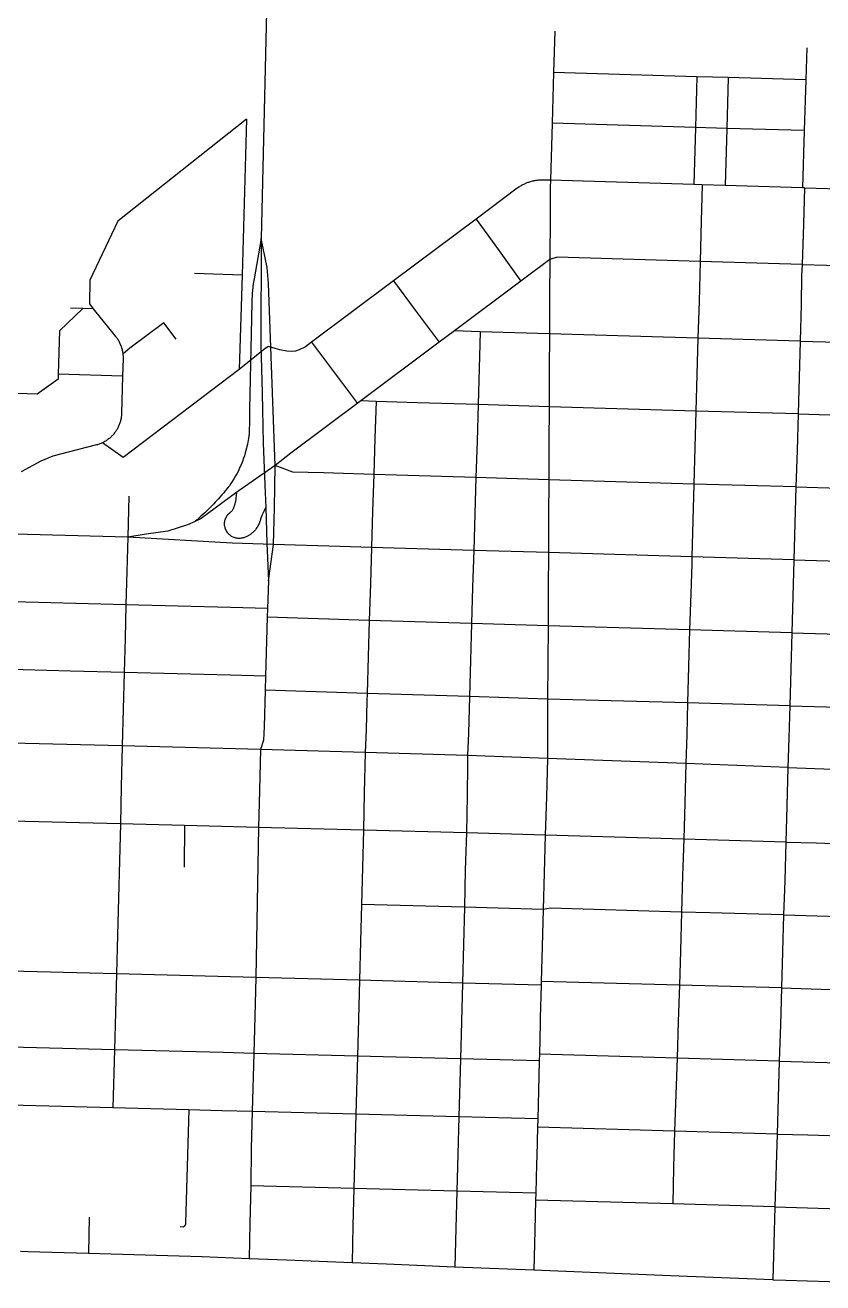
# Model space of a CAD drawing. Header units: inches. Extents: x 486459 to 494398, y 5455945 to 5462335.
# Drawn here: x 491317 to 492416, y 5455989 to 5457721 of the extents above; entities that cross this region are included whole.
import ezdxf

# ---------------------------------------------------------------- set-up
doc = ezdxf.new("R2010")
doc.units = ezdxf.units.IN
doc.header["$MEASUREMENT"] = 0
for name, color, linetype in [('Arterial', 10, 'Continuous'), ('Collector', 10, 'Continuous'), ('Other', 10, 'Continuous'), ('Private', 10, 'Continuous'), ('Residential', 10, 'Continuous'), ('Secondary', 10, 'Continuous')]:
    doc.layers.add(name, color=color, linetype=linetype)

msp = doc.modelspace()

# ---------------------------------------------------------------- linework, layer by layer
at = {"layer": 'Arterial', "color": 1, "lineweight": -3, "ltscale": 2}
for p, q in [((492040.1, 5457398.6, 4.4), (492000.3, 5457368.8, 4.7)), ((492387.9, 5457391.8, 6.1), (492247.1, 5457395.9, 5.4)), ((492387.9, 5457391.8, 6.1), (492528.7, 5457387.7, 6.1)), ((492000.3, 5457368.8, 4.7), (491908.7, 5457300.2, 5)), ((491908.7, 5457300.2, 5), (491887.7, 5457284.5, 4.8)), ((491887.7, 5457284.5, 4.8), (491779.8, 5457203.7, 4.9)), ((491661.8, 5457114.7, 6.3), (491608.6, 5457078.1, 7.6)), ((491652.2, 5456956, 11.7), (491659.3, 5457006, 10.4)), ((491652.2, 5456956, 11.7), (491651, 5456917.8, 12.6)), ((491650.7, 5456905.7, 13.1), (491648.2, 5456824.7, 17.9)), ((491651, 5456917.8, 12.6), (491650.7, 5456905.7, 13.1)), ((491648.2, 5456824.7, 17.9), (491647.7, 5456805.3, 18.6)), ((491647.7, 5456805.3, 18.6), (491646.2, 5456755, 22.5)), ((491450.9, 5456728.5, 25.8), (491278.6, 5456733, 29.2)), ((491641.5, 5456723.5, 23.6), (491450.9, 5456728.5, 25.8)), ((491641.5, 5456723.5, 23.6), (491640, 5456667.3, 26.4)), ((491785.8, 5456719.3, 22.7), (491641.5, 5456723.5, 23.6)), ((491926.8, 5456715.1, 22.6), (491785.8, 5456719.3, 22.7)), ((492036.6, 5456711.3, 24), (491926.8, 5456715.1, 22.6)), ((492227.4, 5456704.1, 28.3), (492036.6, 5456711.3, 24)), ((492368.1, 5456698.8, 34.4), (492227.4, 5456704.1, 28.3)), ((492368.1, 5456698.8, 34.4), (492508.9, 5456693.6, 39.3)), ((491640, 5456667.3, 26.4), (491638.7, 5456616.1, 30.2)), ((491638.7, 5456616.1, 30.2), (491634.9, 5456409.3, 41.3)), ((491634.9, 5456409.3, 41.3), (491633.5, 5456356, 43.6)), ((491633.5, 5456356, 43.6), (491632.1, 5456304.8, 45.1)), ((491632.1, 5456304.8, 45.1), (491630, 5456225, 46.4)), ((491630, 5456225, 46.4), (491628.7, 5456173.8, 48.1)), ((491628.7, 5456173.8, 48.1), (491628.1, 5456122.5, 50.2)), ((491628.1, 5456122.5, 50.2), (491626.9, 5456071.4, 52.9)), ((491626.9, 5456071.4, 52.9), (491625.8, 5456022, 54.6))]:
    msp.add_line(p, q, dxfattribs=at)
for points in [[(492247.1, 5457395.9, 5.4), (492050.1, 5457401.8, 4.3), (492040.1, 5457398.6, 4.4)], [(491779.8, 5457203.7, 4.9), (491683.3, 5457131.8, 6.9), (491661.8, 5457114.7, 6.3)], [(491646.2, 5456755, 22.5), (491645.5, 5456736.5, 23), (491641.5, 5456723.5, 23.6)]]:
    msp.add_polyline3d(points, dxfattribs=at)
at = {"layer": 'Collector', "color": 14, "lineweight": -3, "true_color": 0xaa0000}
for p, q in [((491791.3, 5456901.4, 13.2), (491650.7, 5456905.7, 13.1)), ((491932.3, 5456897.1, 12.7), (491791.3, 5456901.4, 13.2)), ((492037.6, 5456893.9, 12.8), (491932.3, 5456897.1, 12.7)), ((492232.7, 5456888.4, 18), (492037.6, 5456893.9, 12.8)), ((492373.4, 5456884.2, 21.9), (492232.7, 5456888.4, 18)), ((492373.4, 5456884.2, 21.9), (492514.2, 5456880.2, 28.2))]:
    msp.add_line(p, q, dxfattribs=at)
at = {"layer": 'Other', "color": 10}
for p, q in [((491651.5, 5457828.5), (491642.2, 5457427.7, 5)), ((491396.8, 5457331.2, 3), (491379.5, 5457331.6, 3.3)), ((491410.9, 5457330.8, 3.3), (491396.8, 5457331.2, 3))]:
    msp.add_line(p, q, dxfattribs=at)
for points in [[(491622.2, 5457591.7, 3.4), (491444.7, 5457451.6, 2.7), (491406.2, 5457370.2, 2.9), (491405.6, 5457337.4, 3.3), (491410.9, 5457330.8, 3.3)], [(491642.2, 5457427.7, 5), (491632.5, 5457371.8, 6), (491631.3, 5457365.2, 6), (491629.7, 5457351.6, 6), (491629.5, 5457339.9, 6), (491628.4, 5457296, 6), (491626.1, 5457192.4, 6), (491626.3, 5457175.2, 6), (491625.9, 5457162.3, 6), (491625.6, 5457159.1, 6), (491625.2, 5457155.5, 6), (491624.7, 5457151.7, 6), (491624.3, 5457149.5, 6), (491623.4, 5457144.2, 6), (491622.7, 5457141, 6), (491622.1, 5457138.5, 6), (491621.3, 5457135.3, 6), (491620.4, 5457132.1, 6), (491619.2, 5457128.2, 6), (491618.1, 5457124.8, 6), (491616.5, 5457120.5, 6), (491615.6, 5457118.2, 6), (491613.8, 5457114, 6), (491613.1, 5457112.3, 6), (491611.5, 5457109, 6), (491610.4, 5457106.6, 6), (491608.8, 5457103.5, 6), (491607.1, 5457100.6, 6), (491604.7, 5457096.4, 6), (491602.4, 5457092.7, 6), (491600.6, 5457090, 6), (491598.5, 5457087, 6), (491597, 5457085, 6), (491595.2, 5457082.6, 6), (491592.9, 5457079.8, 6), (491590.7, 5457077.1, 6), (491588.2, 5457074.3, 6), (491585.3, 5457071, 6), (491583.3, 5457068.8, 6), (491581.2, 5457066.5, 6), (491578.9, 5457064.1, 6), (491576.9, 5457061.9, 6), (491573.7, 5457058.9, 8.5), (491571.4, 5457056.4, 8.9), (491569.5, 5457054.5, 6), (491566.6, 5457051.5, 8.8), (491564.5, 5457049.7, 6), (491561.9, 5457047.3, 6), (491559.3, 5457044.9, 6), (491556.5, 5457042.3, 9), (491553.9, 5457040.1, 9), (491551.3, 5457037.9, 9)], [(491642.2, 5457427.7, 5), (491641.7, 5457281.5, 5), (491643.9, 5457214.6, 5.4), (491645.1, 5457145.5, 6.5), (491647.9, 5457077, 7.2), (491648.5, 5457056.8, 0)], [(491661.8, 5457114.7, 6.3), (491652.4, 5457365.6, 0), (491650.6, 5457387.8, 0), (491642.2, 5457427.7, 5)], [(491648.5, 5457056.8, 0), (491648.2, 5457056.3, 6.6), (491647.9, 5457055.7, 6.6), (491647.6, 5457055.1, 6.6), (491647.4, 5457054.5, 6.6), (491647.1, 5457053.9, 6.6), (491646.8, 5457053.4, 6.6), (491646.6, 5457053, 6.6), (491646.4, 5457052.5, 6.6), (491646, 5457051.8, 6.6), (491645.8, 5457051.3, 6.6), (491645.5, 5457050.7, 6.6), (491645.2, 5457050.1, 6.6), (491644.9, 5457049.5, 6.6), (491644.6, 5457049, 6.6), (491644.5, 5457048.6, 6.6), (491644.2, 5457048, 6.6), (491643.8, 5457047.2, 6.6), (491643.6, 5457046.6, 6.6), (491643.4, 5457046.2, 6.6), (491643.1, 5457045.6, 6.6), (491643, 5457045.1, 6.6), (491642.8, 5457044.6, 6.6), (491642.5, 5457044, 6.6), (491642.4, 5457043.6, 6.6), (491642.2, 5457043.3, 6.6), (491642, 5457042.6, 6.6), (491641.8, 5457042, 6.6), (491641.6, 5457041.3, 6.6), (491641.4, 5457040.7, 6.6), (491641.2, 5457040.2, 6.6), (491641.1, 5457039.7, 6.6), (491641, 5457039.3, 6.6), (491640.8, 5457038.8, 6.6), (491640.7, 5457038.2, 6.6), (491640.6, 5457037.9, 6.6), (491640.4, 5457037.5, 6.6), (491640.2, 5457036.9, 6.6), (491640.1, 5457036.5, 6.6), (491640, 5457036.1, 6.6), (491639.8, 5457035.8, 6.6), (491639.6, 5457035.2, 6.6), (491639.5, 5457034.8, 6.6), (491639.3, 5457034.5, 6.6), (491639.1, 5457034, 6.6), (491638.9, 5457033.6, 6.6), (491638.7, 5457033.2, 6.6), (491638.3, 5457032.4, 6.6), (491638, 5457031.8, 6.6), (491637.7, 5457031.2, 6.6), (491637.4, 5457030.7, 6.6), (491637.1, 5457030.2, 6.6), (491636.5, 5457029.2, 6.6), (491635.6, 5457028, 6.6), (491635.1, 5457027.2, 6.6), (491634.5, 5457026.4, 6.6), (491633.7, 5457025.5, 6.6), (491633, 5457024.7, 6.6), (491632.1, 5457023.8, 6.6), (491631.5, 5457023.2, 6.6), (491630.7, 5457022.5, 6.6), (491630.1, 5457022, 6.6), (491629.6, 5457021.5, 6.6), (491628.7, 5457020.9, 6.6), (491627.9, 5457020.2, 6.6), (491627.1, 5457019.7, 6.6), (491626, 5457019, 6.6), (491625, 5457018.4, 6.6), (491624.3, 5457018, 6.6), (491623.5, 5457017.5, 6.6), (491622.4, 5457017, 6.6), (491621.5, 5457016.6, 6.6), (491620.3, 5457016.1, 6.6), (491619.3, 5457015.7, 6.6), (491618.2, 5457015.4, 6.6), (491617.1, 5457015, 6.6), (491615.9, 5457014.7, 6.6), (491614.6, 5457014.5, 6.6), (491613.3, 5457014.4, 6.6), (491612.1, 5457014.3, 6.6), (491610.5, 5457014.4, 6.6), (491609.1, 5457014.5, 6.6), (491608.3, 5457014.7, 6.6), (491607.3, 5457014.9, 6.6), (491606.6, 5457015.1, 6.6), (491605.2, 5457015.5, 6.6), (491603.5, 5457016.2, 6.6), (491601.6, 5457017.2, 6.6), (491601.1, 5457017.5, 6.6), (491600.8, 5457017.7, 6.6), (491600.3, 5457018, 6.6), (491599.9, 5457018.3, 6.6), (491599.4, 5457018.7, 6.6), (491599, 5457019.1, 6.6), (491598.6, 5457019.4, 6.6), (491598.3, 5457019.6, 6.6), (491598.1, 5457019.8, 6.6), (491597.9, 5457020, 6.6), (491597.7, 5457020.2, 6.6), (491597.5, 5457020.5, 6.6), (491597.3, 5457020.7, 6.6), (491597.1, 5457020.8, 6.6), (491597, 5457021, 6.6), (491596.8, 5457021.2, 6.6), (491596.7, 5457021.3, 6.6), (491596.6, 5457021.5, 6.6), (491596.4, 5457021.7, 6.6), (491596.3, 5457021.9, 6.6), (491596.1, 5457022.1, 6.6), (491595.9, 5457022.3, 6.6), (491595.8, 5457022.5, 6.6), (491595.6, 5457022.7, 6.6), (491595.5, 5457022.9, 6.6), (491595.3, 5457023.1, 6.6), (491595.2, 5457023.3, 6.6), (491595.1, 5457023.5, 6.6), (491594.9, 5457023.7, 6.6), (491594.9, 5457023.8, 6.6), (491594.8, 5457024, 6.6), (491594.5, 5457024.4, 6.6), (491594.4, 5457024.6, 6.6), (491594.2, 5457025, 6.6), (491594.1, 5457025.3, 6.6), (491593.9, 5457025.7, 6.6), (491593.7, 5457026, 6.6), (491593.5, 5457026.4, 6.6), (491593.4, 5457026.7, 6.6), (491593.2, 5457027.2, 6.6), (491593, 5457027.6, 6.6), (491592.9, 5457028, 6.6), (491592.8, 5457028.5, 6.6), (491592.6, 5457029, 6.6), (491592.5, 5457029.5, 6.6), (491592.3, 5457030.1, 6.6), (491592.2, 5457030.6, 6.6), (491592.1, 5457031.4, 6.6), (491592, 5457032, 6.6), (491592, 5457032.5, 6.6), (491591.9, 5457033, 6.6), (491591.9, 5457033.3, 6.6), (491591.9, 5457033.8, 6.6), (491591.9, 5457034.3, 6.7), (491591.9, 5457034.8, 6.6), (491591.9, 5457035.3, 6.6), (491591.9, 5457035.7, 6.6), (491592, 5457036.2, 6.6), (491592, 5457036.7, 6.6), (491592.1, 5457037.2, 6.6), (491592.1, 5457037.6, 6.6), (491592.2, 5457038.1, 6.6), (491592.3, 5457038.6, 6.6), (491592.4, 5457039.1, 6.6), (491592.6, 5457039.8, 6.6), (491592.8, 5457040.4, 6.6), (491593, 5457040.9, 6.6), (491593.1, 5457041.3, 6.6), (491593.3, 5457041.8, 6.6), (491593.4, 5457042.1, 6.6), (491593.6, 5457042.5, 6.6), (491593.8, 5457042.9, 6.6), (491594.1, 5457043.4, 6.6), (491594.3, 5457043.9, 6.6), (491594.5, 5457044.3, 6.6), (491594.8, 5457044.8, 6.6), (491595, 5457045.1, 6.6), (491595.2, 5457045.4, 6.6), (491595.4, 5457045.7, 6.6), (491595.6, 5457046, 6.6), (491595.8, 5457046.3, 6.6), (491596, 5457046.5, 6.6), (491596.1, 5457046.6, 6.6), (491596.2, 5457046.8, 6.6), (491596.3, 5457046.9, 6.6), (491596.5, 5457047.1, 6.6), (491596.6, 5457047.3, 6.6), (491596.7, 5457047.4, 6.6), (491596.9, 5457047.6, 6.6), (491597.1, 5457047.9, 6.6), (491597.3, 5457048.1, 6.6), (491597.5, 5457048.2, 6.6), (491597.7, 5457048.5, 6.6), (491597.9, 5457048.7, 6.6), (491598.1, 5457048.9, 6.6), (491598.3, 5457049.1, 6.6), (491598.6, 5457049.3, 6.6), (491598.9, 5457049.6, 6.6), (491599.3, 5457049.9, 6.6), (491599.7, 5457050.2, 6.6), (491600.2, 5457050.6, 6.6), (491600.6, 5457050.9, 6.6), (491601.1, 5457051.5, 6.6), (491601.7, 5457052.1, 6.6), (491602.3, 5457052.8, 6.6), (491602.8, 5457053.3, 6.6), (491603.3, 5457054.1, 6.6), (491603.6, 5457054.6, 6.6), (491604.3, 5457055.7, 6.6), (491605.3, 5457058.3, 6.6), (491606.1, 5457060.2, 6.6), (491607.8, 5457068.1, 6.6), (491608, 5457070.4, 6.6), (491608.2, 5457073, 6.6), (491608.6, 5457078.1, 7.6)], [(491648.5, 5457056.8, 0), (491650.1, 5457008, 10.4), (491652.2, 5456956, 11.7)]]:
    msp.add_polyline3d(points, dxfattribs=at)
at = {"layer": 'Private', "color": 80, "lineweight": -3, "true_color": 0x54ff00}
for p, q in [((491616.3, 5457377.2, 4.9), (491550.6, 5457379.3, 3.9)), ((491536.8, 5456618.8, 31.6), (491536.4, 5456561.4, 35.3))]:
    msp.add_line(p, q, dxfattribs=at)
msp.add_polyline3d([(491542.4, 5456227.2, 48.3), (491538.2, 5456071.5, 53.3), (491538.2, 5456071.4, 53.3), (491538.2, 5456071.3, 53.3), (491538.2, 5456071.2, 53.3), (491538.2, 5456071, 53.3), (491538.2, 5456070.9, 53.3), (491538.2, 5456070.8, 53.3), (491538.1, 5456070.7, 53.3), (491538.1, 5456070.5, 53.3), (491538.1, 5456070.4, 53.3), (491538.1, 5456070.3, 53.3), (491538.1, 5456070.2, 53.3), (491538, 5456070.1, 53.3), (491538, 5456069.9, 53.3), (491538, 5456069.8, 53.3), (491537.9, 5456069.7, 53.3), (491537.9, 5456069.6, 53.3), (491537.9, 5456069.4, 53.3), (491537.8, 5456069.3, 53.3), (491537.8, 5456069.2, 53.3), (491537.7, 5456069.1, 53.3), (491537.7, 5456069, 53.3), (491537.6, 5456068.9, 53.3), (491537.6, 5456068.7, 53.4), (491537.5, 5456068.6, 53.4), (491537.5, 5456068.5, 53.4), (491537.4, 5456068.4, 53.4), (491537.4, 5456068.3, 53.4), (491537.3, 5456068.2, 53.4), (491537.2, 5456068.1, 53.4), (491537.2, 5456068, 53.4), (491537.1, 5456067.9, 53.4), (491537, 5456067.8, 53.4), (491537, 5456067.7, 54), (491536.9, 5456067.5, 54), (491536.8, 5456067.4, 54), (491536.8, 5456067.3, 54), (491536.7, 5456067.2, 54), (491536.6, 5456067.1, 54), (491536.5, 5456067, 54), (491536.4, 5456067, 54), (491536.4, 5456066.9, 54), (491536.3, 5456066.8, 54), (491536.2, 5456066.7, 54), (491536.1, 5456066.6, 54), (491536, 5456066.5, 54), (491535.9, 5456066.4, 54), (491535.8, 5456066.3, 54), (491535.7, 5456066.2, 54), (491535.6, 5456066.2, 54), (491535.5, 5456066.1, 54), (491535.4, 5456066, 54), (491535.3, 5456065.9, 54), (491535.2, 5456065.9, 54), (491535.1, 5456065.8, 54), (491535, 5456065.7, 54), (491535, 5456065.7, 54), (491530.5, 5456065.8, 54)], dxfattribs=at)
at = {"layer": 'Residential', "color": 7, "lineweight": -3}
for p, q in [((492046.8, 5457713, 2.6), (492045.2, 5457656.2, 2.9)), ((492394, 5457690.4, 3.4), (492392.7, 5457646, 4)), ((492045.2, 5457656.2, 2.9), (492043.1, 5457586.3, 2.9)), ((492242.8, 5457650.4, 3.9), (492045.2, 5457656.2, 2.9)), ((492242.8, 5457650.4, 3.9), (492240.7, 5457580.5, 3.9)), ((492285.8, 5457649.2, 4.1), (492242.8, 5457650.4, 3.9)), ((492285.8, 5457649.2, 4.1), (492283.7, 5457579.2, 4.3)), ((492392.7, 5457646, 4), (492285.8, 5457649.2, 5.1)), ((492392.7, 5457646, 4), (492390.6, 5457576.1, 3.9)), ((491622.2, 5457591.7, 3.4), (491616.3, 5457377.2, 4.9)), ((492043.1, 5457586.3, 2.9), (492040.8, 5457507.7, 2.4)), ((492240.7, 5457580.5, 3.9), (492043.1, 5457586.3, 2.9)), ((492240.7, 5457580.5, 3.9), (492238.4, 5457501.9, 3.3)), ((492283.7, 5457579.2, 4.3), (492240.7, 5457580.5, 3.9)), ((492283.7, 5457579.2, 4.3), (492281.4, 5457500.6, 3.4)), ((492390.6, 5457576.1, 3.9), (492283.7, 5457579.2, 4.3)), ((492390.6, 5457576.1, 3.9), (492388.3, 5457497.5, 3.9)), ((492238.4, 5457501.9, 3.4), (492040.8, 5457507.7, 2.4)), ((492250.1, 5457501.5, 3.5), (492238.4, 5457501.9, 3.3)), ((492250.1, 5457501.5, 3.5), (492248.7, 5457451.2, 4)), ((492281.4, 5457500.6, 3.4), (492250.1, 5457501.5, 3.5)), ((492388.3, 5457497.5, 3.9), (492281.4, 5457500.6, 3.6)), ((492390.9, 5457497.4, 3.9), (492388.3, 5457497.5, 3.9)), ((492390.9, 5457497.4, 3.9), (492389.5, 5457447.1, 5.3)), ((492390.9, 5457497.4, 3.9), (492531.7, 5457493.3, 3.8)), ((491938.4, 5457454.2, 2.9), (491824.5, 5457369, 3.7)), ((491938.4, 5457454.2, 2.9), (491967.9, 5457413.6, 3.7)), ((492040.3, 5457457.4, 3), (492040.1, 5457398.6, 4.4)), ((492248.7, 5457451.2, 4), (492247.1, 5457395.9, 5.4)), ((492389.5, 5457447.1, 5.3), (492387.9, 5457391.8, 6.1)), ((491967.9, 5457413.6, 3.7), (492000.3, 5457368.8, 4.7)), ((492040.1, 5457398.6, 4.4), (492039.8, 5457346.7, 4.5)), ((492247.1, 5457395.9, 5.4), (492245.6, 5457340.6, 5.6)), ((491616.3, 5457377.2, 4.9), (491612, 5457247.2, 5.4)), ((491824.5, 5457369, 3.7), (491711.8, 5457284.6, 3.2)), ((491824.5, 5457369, 3.7), (491854.6, 5457328.8, 4.1)), ((492039.8, 5457346.7, 4.5), (492039.6, 5457296.3, 5.7)), ((492245.6, 5457340.6, 5.6), (492244.1, 5457290.2, 6.2)), ((491854.6, 5457328.8, 4.1), (491887.7, 5457284.5, 4.8)), ((492386.4, 5457336.5, 7), (492384.9, 5457286.3, 7.5)), ((491944.2, 5457299.1, 4.8), (491908.7, 5457300.2, 5)), ((491944.2, 5457299.1, 4.8), (491943.2, 5457265.2, 5.3)), ((492039.6, 5457296.3, 5.7), (491944.2, 5457299.1, 4.8)), ((492039.6, 5457296.3, 5.7), (492039.3, 5457246, 6.2)), ((492244.1, 5457290.2, 6.2), (492039.6, 5457296.3, 5.7)), ((492244.1, 5457290.2, 6.2), (492242.8, 5457240, 7)), ((492384.9, 5457286.3, 7.5), (492244.1, 5457290.2, 6.2)), ((492384.9, 5457286.3, 7.5), (492383.5, 5457236, 8.3)), ((492384.9, 5457286.3, 7.5), (492525.7, 5457282.2, 9)), ((491711.8, 5457284.6, 3.2), (491741.9, 5457244.4, 4)), ((491943.2, 5457265.2, 5.3), (491942.8, 5457248.9, 5.5)), ((491451.4, 5457238.1, 4.4), (491362.7, 5457240.5, 2.9)), ((491741.9, 5457244.4, 4), (491775, 5457200.1, 4.9)), ((491942.8, 5457248.9, 5.5), (491941.3, 5457198.8, 5.9)), ((492039.3, 5457246, 6.2), (492039.1, 5457195.8, 6.8)), ((492242.8, 5457240, 7), (492241.3, 5457189.8, 7.6)), ((492383.5, 5457236, 8.3), (492382.1, 5457185.8, 9.4)), ((491800.6, 5457203, 4.9), (491779.8, 5457203.7, 4.9)), ((491800.6, 5457203, 4.9), (491799.1, 5457152.7, 5.8)), ((491857.7, 5457201.3, 5.3), (491800.6, 5457203, 4.9)), ((491941.3, 5457198.8, 5.9), (491857.7, 5457201.3, 5.3)), ((491941.3, 5457198.8, 5.9), (491939.8, 5457148.5, 6.6)), ((492039.1, 5457195.8, 6.8), (491941.3, 5457198.8, 5.9)), ((492039.1, 5457195.8, 6.8), (492038.8, 5457145.5, 7.2)), ((492241.3, 5457189.8, 7.6), (492039.1, 5457195.8, 6.8)), ((492241.3, 5457189.8, 7.6), (492239.9, 5457139.6, 8.3)), ((492382.1, 5457185.8, 9.4), (492241.3, 5457189.8, 7.6)), ((492382.1, 5457185.8, 9.4), (492380.6, 5457135.5, 10.2)), ((492382.1, 5457185.8, 9.4), (492522.8, 5457181.7, 13.3)), ((491799.1, 5457152.7, 5.8), (491797.5, 5457102.5, 7.3)), ((491939.8, 5457148.5, 6.6), (491938.3, 5457098.3, 7.5)), ((492038.8, 5457145.5, 7.2), (492038.6, 5457095.3, 7.8)), ((492239.9, 5457139.6, 8.3), (492238.5, 5457089.3, 9)), ((492380.6, 5457135.5, 10.2), (492379.2, 5457085.3, 11.1)), ((491660.5, 5457056.3, 8.3), (491661.8, 5457114.7, 6.3)), ((491797.5, 5457102.5, 7.3), (491728.4, 5457104.5, 6.6)), ((491797.5, 5457102.5, 7.3), (491795.8, 5457052, 8.3)), ((491938.3, 5457098.3, 7.5), (491797.5, 5457102.5, 7.3)), ((491938.3, 5457098.3, 7.5), (491936.8, 5457048.1, 8.6)), ((491966.6, 5457097.4, 7.5), (491938.3, 5457098.3, 7.5)), ((492038.6, 5457095.3, 7.8), (491966.6, 5457097.4, 7.5)), ((492038.6, 5457095.3, 7.8), (492038.3, 5457045.1, 8.8)), ((492238.5, 5457089.3, 9), (492038.6, 5457095.3, 7.8)), ((492238.5, 5457089.3, 9), (492237, 5457039.1, 11.1)), ((492379.2, 5457085.3, 11.1), (492238.5, 5457089.3, 9)), ((492379.2, 5457085.3, 11.1), (492377.8, 5457035, 13.1)), ((492379.2, 5457085.3, 11.1), (492520, 5457081.2, 17.3)), ((491460, 5457072.6, 7.7), (491458.5, 5457015.9, 9.2)), ((491659.3, 5457006, 10.4), (491660.5, 5457056.3, 8.3)), ((491795.8, 5457052, 8.3), (491794.5, 5457002, 9.6)), ((491936.8, 5457048.1, 8.6), (491935.3, 5456997.9, 9.9)), ((492038.3, 5457045.1, 8.8), (492038.1, 5456994.8, 10.1)), ((492237, 5457039.1, 11.1), (492235.6, 5456988.9, 13.4)), ((492377.8, 5457035, 13.1), (492376.3, 5456984.8, 16)), ((491458.5, 5457015.9, 9.2), (491457.2, 5456969.4, 11.2)), ((491602.4, 5457007.6, 10.9), (491458.5, 5457015.9, 9.2)), ((491659.3, 5457006, 10.4), (491602.4, 5457007.6, 9.6)), ((491750.8, 5457003.3, 9.6), (491659.3, 5457006, 10.4)), ((491794.5, 5457002, 9.6), (491750.8, 5457003.3, 9.6)), ((491794.5, 5457002, 9.6), (491792.9, 5456951.7, 11.4)), ((491935.3, 5456997.9, 9.9), (491794.5, 5457002, 9.6)), ((491935.3, 5456997.9, 9.9), (491933.6, 5456947.4, 11.6)), ((492038.1, 5456994.8, 10.1), (491935.3, 5456997.9, 9.9)), ((492038.1, 5456994.8, 10.1), (492037.8, 5456944.4, 11.4)), ((492235.6, 5456988.9, 13.4), (492038.1, 5456994.8, 10.1)), ((492376.3, 5456984.8, 16), (492235.6, 5456988.9, 13.4)), ((492376.3, 5456984.8, 16), (492374.9, 5456934.5, 19.7)), ((492376.3, 5456984.8, 16), (492517.1, 5456980.7, 22.8)), ((491457.2, 5456969.4, 11.2), (491456, 5456922.9, 13.9)), ((491792.9, 5456951.7, 11.4), (491791.3, 5456901.4, 13.2)), ((491933.6, 5456947.4, 11.6), (491932.3, 5456897.1, 12.7)), ((492037.8, 5456944.4, 11.4), (492037.6, 5456893.9, 12.8)), ((491456, 5456922.9, 13.9), (491283.6, 5456927.5, 14.5)), ((491456, 5456922.9, 13.9), (491454.8, 5456876.3, 16.3)), ((491600.1, 5456919.1, 13.1), (491456, 5456922.9, 13.9)), ((492234.2, 5456938.7, 15.5), (492232.7, 5456888.4, 18)), ((492374.9, 5456934.5, 19.7), (492373.4, 5456884.2, 21.9)), ((491651, 5456917.8, 12.6), (491600.1, 5456919.1, 13.1)), ((491791.3, 5456901.4, 13.2), (491789.8, 5456851.2, 16)), ((491932.3, 5456897.1, 12.7), (491930.8, 5456846.8, 15.4)), ((492037.6, 5456893.9, 12.8), (492037.3, 5456843.6, 15.8)), ((492232.7, 5456888.4, 18), (492231.3, 5456838.1, 20.7)), ((491454.8, 5456876.3, 16.3), (491453.6, 5456829.7, 19.1)), ((492373.4, 5456884.2, 21.9), (492372, 5456834, 24.3)), ((491789.8, 5456851.2, 16), (491788.3, 5456800.9, 18.1)), ((491930.8, 5456846.8, 15.4), (491929.3, 5456796.6, 17.9)), ((492037.3, 5456843.6, 15.8), (492036.8, 5456793.1, 18.9)), ((492231.3, 5456838.1, 20.7), (492229.9, 5456787.9, 23.4)), ((491379.6, 5456831.7, 21), (491281.2, 5456834.3, 22.3)), ((491453.6, 5456829.7, 19.1), (491379.6, 5456831.7, 21)), ((491453.6, 5456829.7, 19.1), (491450.9, 5456728.5, 25.8)), ((491599.5, 5456825.9, 17.8), (491453.6, 5456829.7, 19.1)), ((491648.2, 5456824.7, 17.9), (491599.5, 5456825.9, 17.8)), ((492372, 5456834, 24.3), (492370.6, 5456783.7, 27.9)), ((491788.3, 5456800.9, 18.1), (491647.7, 5456805.3, 18.6)), ((491929.3, 5456796.6, 17.9), (491788.3, 5456800.9, 18.1)), ((491929.3, 5456796.6, 17.9), (491927.8, 5456746.3, 20.6)), ((492036.8, 5456793.1, 18.9), (491929.3, 5456796.6, 17.9)), ((492229.9, 5456787.9, 23.4), (492036.8, 5456793.1, 18.9)), ((492036.8, 5456793.1, 18.9), (492036.8, 5456749.2, 21.7)), ((492229.9, 5456787.9, 23.4), (492228.6, 5456743.7, 26.3)), ((492370.6, 5456783.7, 27.9), (492229.9, 5456787.9, 23.4)), ((492370.6, 5456783.7, 27.9), (492369.3, 5456739.6, 31.7)), ((492370.6, 5456783.7, 27.9), (492511.3, 5456779.6, 35)), ((491786.8, 5456750.6, 20.8), (491785.8, 5456719.3, 22.7)), ((492036.8, 5456749.2, 21.7), (492036.8, 5456742.9, 22.6)), ((491927.8, 5456746.3, 20.6), (491926.8, 5456715.1, 22.6)), ((492036.8, 5456742.9, 22.6), (492036.6, 5456711.3, 24)), ((492228.6, 5456743.7, 26.3), (492227.4, 5456704.1, 28.3)), ((492369.3, 5456739.6, 31.7), (492368.1, 5456698.8, 34.4)), ((491450.9, 5456728.5, 25.8), (491449.5, 5456672.3, 29.9)), ((491785.8, 5456719.3, 22.7), (491784.4, 5456663.6, 26.3)), ((492036.6, 5456711.3, 24), (492035.3, 5456658.6, 29.2)), ((492227.4, 5456704.1, 28.3), (492225.9, 5456650.3, 31.5)), ((492368.1, 5456698.8, 34.4), (492366.6, 5456646.2, 38.5)), ((491449.5, 5456672.3, 29.9), (491448.3, 5456621.1, 33)), ((491784.4, 5456663.6, 26.3), (491783.1, 5456612.4, 31.5)), ((491926.3, 5456659.6, 27.1), (491925, 5456608.6, 32.1)), ((492035.3, 5456658.6, 29.2), (492033.7, 5456605.4, 33.9)), ((492225.9, 5456650.3, 31.5), (492224.5, 5456600, 35.7)), ((492366.6, 5456646.2, 38.5), (492365.2, 5456595.9, 42.4)), ((491448.3, 5456621.1, 33), (491275.9, 5456625.6, 36.2)), ((491448.3, 5456621.1, 33), (491444.3, 5456467.7, 41.6)), ((491536.8, 5456618.8, 31.6), (491448.3, 5456621.1, 33)), ((491638.7, 5456616.1, 30.2), (491536.8, 5456618.8, 31.6)), ((491783.1, 5456612.4, 31.5), (491638.7, 5456616.1, 30.2)), ((491783.1, 5456612.4, 31.5), (491781.7, 5456561.2, 35)), ((491925, 5456608.6, 32.1), (491783.1, 5456612.4, 31.5)), ((491925, 5456608.6, 32.1), (491923.6, 5456557.4, 35.3)), ((492033.7, 5456605.4, 33.9), (491925, 5456608.6, 32.1)), ((492033.7, 5456605.4, 33.9), (492032.2, 5456553.7, 36.6)), ((492224.5, 5456600, 35.7), (492033.7, 5456605.4, 33.9)), ((492224.5, 5456600, 35.7), (492223.4, 5456561.9, 39)), ((492365.2, 5456595.9, 42.4), (492224.5, 5456600, 35.7)), ((492365.2, 5456595.9, 42.4), (492363.6, 5456542.8, 45.9)), ((492365.2, 5456595.9, 42.4), (492406.9, 5456594.8, 42.9)), ((492406.9, 5456594.8, 42.9), (492467.9, 5456593, 43)), ((491781.7, 5456561.2, 35), (491780.4, 5456510.1, 39.2)), ((492223.4, 5456561.9, 39), (492223, 5456549.8, 39.9)), ((491923.6, 5456557.4, 35.3), (491922.3, 5456506.3, 38.5)), ((492032.2, 5456553.7, 36.6), (492030.8, 5456503.4, 39.6)), ((492223, 5456549.8, 39.9), (492221.6, 5456499.6, 43.1)), ((492363.6, 5456542.8, 45.9), (492362.2, 5456495.6, 49.3)), ((491780.4, 5456510.1, 39.2), (491779.1, 5456458.9, 42.3)), ((491922.3, 5456506.3, 38.5), (491780.4, 5456510.1, 39.2)), ((491922.3, 5456506.3, 38.5), (491920.9, 5456455.1, 41)), ((492030.8, 5456503.4, 39.6), (491922.3, 5456506.3, 38.5)), ((492030.8, 5456503.4, 39.6), (492029.5, 5456452.2, 40.6)), ((492221.6, 5456499.6, 43.1), (492220, 5456446.2, 44.2)), ((492260.3, 5456498.4, 44.6), (492221.6, 5456499.6, 43.1)), ((492362.2, 5456495.6, 49.3), (492260.3, 5456498.4, 44.6)), ((492362.2, 5456495.6, 49.3), (492360.7, 5456445.2, 50.9)), ((492362.2, 5456495.6, 49.3), (492464.2, 5456492.6, 48.8)), ((491444.3, 5456467.7, 41.6), (491442.9, 5456414.4, 43.7)), ((491779.1, 5456458.9, 42.3), (491777.7, 5456405.6, 45.8)), ((491920.9, 5456455.1, 41), (491919.6, 5456401.8, 43.5)), ((492029.5, 5456452.2, 40.6), (492028.2, 5456404.2, 41.7)), ((492220, 5456446.2, 44.2), (492218.5, 5456399, 45.5)), ((492360.7, 5456445.2, 50.9), (492359.2, 5456395.1, 52.1)), ((491442.9, 5456414.4, 43.7), (491441.5, 5456361.1, 45.8)), ((491777.7, 5456405.6, 45.8), (491776.3, 5456352.3, 47)), ((492028.2, 5456404.2, 41.7), (492028.1, 5456398.9, 41.7)), ((491919.6, 5456401.8, 43.5), (491918.1, 5456348.5, 46.1)), ((492028.1, 5456398.9, 41.7), (492026.9, 5456353.9, 42.9)), ((492218.5, 5456399, 45.5), (492217, 5456348.7, 45)), ((492359.2, 5456395.1, 52.1), (492357.7, 5456344.2, 53.5)), ((491441.5, 5456361.1, 45.8), (491440.2, 5456310, 47.2)), ((491776.3, 5456352.3, 47), (491775, 5456301.1, 48.3)), ((491918.1, 5456348.5, 46.1), (491916.8, 5456297.4, 48.7)), ((492217, 5456348.7, 45), (492215.5, 5456298.4, 44.9)), ((492357.7, 5456344.2, 53.5), (492356.2, 5456294.4, 54.4)), ((491440.2, 5456310, 47.2), (491267.8, 5456314.5, 48.9)), ((491440.2, 5456310, 47.2), (491438.1, 5456230, 49.4)), ((491590.3, 5456306, 45.6), (491440.2, 5456310, 47.2)), ((491632.1, 5456304.8, 45.1), (491590.3, 5456306, 45.6)), ((491775, 5456301.1, 48.3), (491632.1, 5456304.8, 45.1)), ((491775, 5456301.1, 48.3), (491772.9, 5456221.2, 48.6)), ((491916.8, 5456297.4, 48.7), (491775, 5456301.1, 48.3)), ((492025.6, 5456303.7, 44.3), (492025.4, 5456294.5, 44.4)), ((492215.5, 5456298.4, 44.9), (492025.6, 5456303.7, 44.3)), ((491916.8, 5456297.4, 48.7), (491914.7, 5456217.5, 50.9)), ((492025.4, 5456294.5, 44.4), (491916.8, 5456297.4, 48.7)), ((492025.4, 5456294.5, 44.4), (492024.3, 5456253.4, 45.3)), ((492215.5, 5456298.4, 44.9), (492213.8, 5456248.2, 45.1)), ((492356.2, 5456294.4, 54.4), (492215.5, 5456298.4, 44.9)), ((492356.2, 5456294.4, 54.4), (492353.2, 5456193.9, 53.8)), ((492356.2, 5456294.4, 54.4), (492458.6, 5456291.5, 53.6)), ((492024.3, 5456253.4, 45.3), (492023.3, 5456214.6, 46.3)), ((492213.8, 5456248.2, 45.1), (492211.9, 5456198, 45.6)), ((491438.1, 5456230, 49.4), (491265.6, 5456234.4, 50.7)), ((491542.4, 5456227.2, 48.3), (491438.1, 5456230, 49.4)), ((491588.2, 5456226, 47.1), (491542.4, 5456227.2, 48.3)), ((491630, 5456225, 46.4), (491588.2, 5456226, 47.1)), ((491772.9, 5456221.2, 48.6), (491630, 5456225, 46.4)), ((491772.9, 5456221.2, 48.6), (491771.5, 5456170.1, 49)), ((491914.7, 5456217.5, 50.9), (491772.9, 5456221.2, 48.6)), ((491914.7, 5456217.5, 50.9), (491913.4, 5456166.3, 51.7)), ((492023.3, 5456214.6, 46.3), (491914.7, 5456217.5, 50.9)), ((492023.3, 5456214.6, 46.3), (492023, 5456203.2, 46.4)), ((492023, 5456203.2, 46.4), (492022, 5456163.5, 47.3)), ((492211.9, 5456198, 45.6), (492023, 5456203.2, 46.4)), ((492211.9, 5456198, 45.6), (492210.6, 5456147.7, 46.3)), ((492353.2, 5456193.9, 53.8), (492211.9, 5456198, 45.6)), ((492353.2, 5456193.9, 53.8), (492350.2, 5456093.5, 52.2)), ((492353.2, 5456193.9, 53.8), (492395.3, 5456192.7, 53.7)), ((492395.3, 5456192.7, 53.7), (492494.1, 5456189.9, 53.5)), ((491771.5, 5456170.1, 49), (491770.2, 5456119, 49.9)), ((491913.4, 5456166.3, 51.7), (491912.1, 5456115.2, 52.3)), ((492022, 5456163.5, 47.3), (492021.7, 5456152.9, 47.6)), ((492021.7, 5456152.9, 47.6), (492020.7, 5456112.3, 48.5)), ((492210.6, 5456147.7, 46.3), (492209.3, 5456097.5, 48)), ((491770.2, 5456119, 49.9), (491628.1, 5456122.5, 50.2)), ((491770.2, 5456119, 49.9), (491768.8, 5456067.8, 51.1)), ((491912.1, 5456115.2, 52.3), (491770.2, 5456119, 49.9)), ((491912.1, 5456115.2, 52.3), (491910.7, 5456064, 53.5)), ((492020.7, 5456112.3, 48.5), (491912.1, 5456115.2, 52.3)), ((492020.7, 5456112.3, 48.5), (492020.4, 5456102.7, 48.5)), ((492020.4, 5456102.7, 48.5), (492019.3, 5456061.2, 50.5)), ((492209.3, 5456097.5, 48), (492020.4, 5456102.7, 48.5)), ((492350.2, 5456093.5, 52.2), (492209.3, 5456097.5, 48)), ((492350.2, 5456093.5, 52.2), (492348.8, 5456043.2, 53.1)), ((492350.2, 5456093.5, 52.2), (492491.2, 5456089.5, 54.4)), ((491405.4, 5456079.5, 52.7), (491404.2, 5456029.3, 53.7)), ((491768.8, 5456067.8, 51.1), (491767.5, 5456016.3, 52.9)), ((491910.7, 5456064, 53.5), (491909.3, 5456010.6, 54.3)), ((492019.3, 5456061.2, 50.5), (492017.9, 5456006.2, 53.2)), ((492348.8, 5456043.2, 53.1), (492347.3, 5455993.1, 54.6))]:
    msp.add_line(p, q, dxfattribs=at)
for points in [[(492040.8, 5457507.7, 2.4), (492030.7, 5457507.9, 2.4), (492029.5, 5457507.9, 2.4), (492028.3, 5457507.9, 2.4), (492027, 5457507.9, 2.4), (492025.7, 5457507.8, 2.4), (492024.5, 5457507.7, 2.4), (492023.2, 5457507.6, 2.4), (492021.9, 5457507.5, 2.4), (492020.7, 5457507.3, 2.4), (492019.4, 5457507.1, 2.4), (492018.2, 5457506.9, 2.4), (492016.9, 5457506.6, 2.4), (492015.7, 5457506.3, 2.4), (492014.4, 5457506, 2.4), (492013.2, 5457505.7, 2.4), (492012, 5457505.3, 2.6), (492010.8, 5457504.9, 2.6), (492009.6, 5457504.5, 2.6), (492008.4, 5457504.1, 2.6), (492007.2, 5457503.6, 2.6), (492006.1, 5457503.1, 2.6), (492004.9, 5457502.6, 2.6), (492003.7, 5457502, 2.6), (492002.6, 5457501.4, 2.6), (492001.5, 5457500.8, 2.6), (492000.4, 5457500.2, 2.6), (491999.3, 5457499.6, 2.7), (491998.2, 5457498.9, 2.7), (491997.1, 5457498.1, 2.7), (491996.1, 5457497.4, 2.6), (491995.2, 5457496.8, 2.6), (491938.4, 5457454.2, 2.9)], [(492040.8, 5457507.7, 2.4), (492040.5, 5457497.6, 2.7), (492040.3, 5457457.4, 3)], [(492387.9, 5457391.8, 6.1), (492387, 5457376.6, 6.3), (492386.4, 5457336.5, 7)], [(491396.8, 5457331.2, 3), (491364.2, 5457300.4, 3), (491362.7, 5457240.5, 2.9)], [(491410.9, 5457330.8, 3.3), (491441.7, 5457292.7, 3.8), (491442.5, 5457291.7, 3.8), (491443.2, 5457290.8, 3.8), (491443.9, 5457289.7, 3.8), (491444.6, 5457288.7, 3.8), (491445.3, 5457287.6, 3.8), (491446, 5457286.5, 3.8), (491446.5, 5457285.4, 3.8), (491447.1, 5457284.3, 3.8), (491447.7, 5457283.1, 4.1), (491448.2, 5457282, 4.1), (491448.7, 5457280.8, 4.1), (491449.2, 5457279.6, 4.1), (491449.6, 5457278.4, 4.1), (491450, 5457277.3, 4.1), (491450.3, 5457276, 4.1), (491450.7, 5457274.8, 4.1), (491450.9, 5457273.5, 4.1), (491451.2, 5457272.3, 4.1), (491451.4, 5457271.1, 4.1), (491451.6, 5457269.9, 4.1), (491451.8, 5457268.6, 4.1), (491451.8, 5457268.3, 4.1)], [(491525.4, 5457288.9, 5.4), (491508.4, 5457311.2, 4.9), (491461.3, 5457276.3, 4.5), (491451.8, 5457268.3, 4.1)], [(491652.4, 5457278.8, 4), (491647.6, 5457275.9, 4), (491647.6, 5457275.9, 4), (491612, 5457247.2, 5.4)], [(491711.8, 5457284.6, 3.2), (491703.4, 5457278.4, 3.3), (491694.6, 5457274, 3.4), (491689.4, 5457272.1, 3.4), (491683.9, 5457271.9, 3.4), (491677.7, 5457272.3, 3.4), (491667.9, 5457274.2, 3.7), (491661.4, 5457275.8, 3.7), (491652.4, 5457278.8, 4)], [(491451.8, 5457268.3, 4.1), (491451.9, 5457267.3, 4.1), (491452, 5457266.1, 4.1), (491452, 5457264.8, 4.1), (491452, 5457263.5, 4.1), (491452, 5457262.4, 4.1), (491451.4, 5457238.1, 4.4)], [(491362.7, 5457240.5, 2.9), (491362.5, 5457233.8, 3), (491333.6, 5457213.3, 2.7), (491292.2, 5457214.3, 2.8)], [(491612, 5457247.2, 5.4), (491452.1, 5457125.9, 5.9), (491423.6, 5457146.1, 6)], [(491451.4, 5457238.1, 4.4), (491449.9, 5457186.6, 4.9), (491449.9, 5457185.4, 4.9), (491449.8, 5457184.2, 4.9), (491449.7, 5457183, 4.9), (491449.5, 5457181.8, 4.9), (491449.4, 5457180.6, 4.9), (491449.2, 5457179.4, 4.9), (491448.9, 5457178.2, 4.9), (491448.6, 5457177, 4.9), (491448.3, 5457175.9, 4.9), (491448, 5457174.7, 4.9), (491447.6, 5457173.5, 5.2), (491447.3, 5457172.4, 5.2), (491446.8, 5457171.2, 5.2), (491446.4, 5457170.1, 5.2), (491445.9, 5457169, 5.2), (491445.4, 5457167.9, 5.2), (491444.9, 5457166.8, 5.2), (491444.3, 5457165.7, 5.2), (491443.7, 5457164.6, 5.2), (491443.1, 5457163.6, 5.2), (491442.4, 5457162.6, 5.2), (491441.7, 5457161.6, 5.5), (491441, 5457160.6, 5.5), (491440.3, 5457159.6, 5.5), (491439.5, 5457158.6, 5.5), (491438.8, 5457157.7, 5.5), (491437.9, 5457156.8, 5.5), (491437.1, 5457155.9, 5.5), (491436.3, 5457155.1, 5.5), (491435.4, 5457154.2, 5.5), (491434.5, 5457153.4, 5.8), (491433.6, 5457152.6, 5.8), (491432.7, 5457151.8, 5.8), (491431.7, 5457151, 5.8), (491430.7, 5457150.3, 5.8), (491429.7, 5457149.6, 6), (491428.7, 5457149, 6), (491427.7, 5457148.3, 6), (491426.6, 5457147.7, 6), (491425.5, 5457147.1, 6), (491424.5, 5457146.6, 6), (491423.6, 5457146.1, 6)], [(491423.6, 5457146.1, 6), (491423.4, 5457146, 6), (491422.3, 5457145.5, 5.9), (491421.2, 5457145, 5.9), (491420, 5457144.6, 5.9), (491418.9, 5457144.2, 5.9), (491417.7, 5457143.8, 5.9), (491416.6, 5457143.4, 5.9), (491415.5, 5457143.1, 5.9), (491378.2, 5457133.8, 5.7), (491355.4, 5457127.8, 5.5), (491338.6, 5457120.9, 5.6), (491311.4, 5457105.9, 6)], [(491728.4, 5457104.5, 6.6), (491685.9, 5457105.8, 0), (491661.8, 5457114.7, 6.3)], [(492235.6, 5456988.9, 13.4), (492235.9, 5456979.2, 13.7), (492234.2, 5456938.7, 15.5)], [(491788.3, 5456800.9, 18.1), (491787.9, 5456790.8, 18.8), (491786.8, 5456750.6, 20.8)], [(491926.8, 5456715.1, 22.6), (491926.4, 5456702.7, 22.8), (491926.3, 5456659.6, 27.1)], [(492221.6, 5456499.6, 43.1), (492040.9, 5456504.8, 39.6), (492030.8, 5456503.4, 39.6)], [(492026.9, 5456353.9, 42.9), (492026.7, 5456345.7, 43.2), (492025.6, 5456303.7, 44.3)]]:
    msp.add_polyline3d(points, dxfattribs=at)
at = {"layer": 'Secondary', "color": 1, "lineweight": -3}
for p, q in [((491458.5, 5457015.9, 9.2), (491286, 5457020.7, 8.8)), ((491442.9, 5456414.4, 43.7), (491270.5, 5456418.9, 45.8)), ((491634.9, 5456409.3, 41.3), (491442.9, 5456414.4, 43.7)), ((491777.7, 5456405.6, 45.8), (491634.9, 5456409.3, 41.3)), ((491919.6, 5456401.8, 43.5), (491777.7, 5456405.6, 45.8)), ((492218.5, 5456399, 45.5), (492028.2, 5456404.2, 41.7)), ((492028.1, 5456398.9, 41.7), (491919.6, 5456401.8, 43.5)), ((492359.2, 5456395.1, 52.1), (492218.5, 5456399, 45.5)), ((492359.2, 5456395.1, 52.1), (492499.9, 5456390.9, 52.1)), ((491320.7, 5456031.8, 53.9), (491310.6, 5456032.1, 53.9)), ((491404.2, 5456029.3, 53.7), (491320.7, 5456031.8, 53.9)), ((491529.2, 5456025.6, 54.3), (491404.2, 5456029.3, 53.7)), ((491561, 5456024.7, 54.2), (491529.2, 5456025.6, 54.3)), ((491625.8, 5456022, 54.6), (491561, 5456024.7, 54.2)), ((491677, 5456020, 54.1), (491625.8, 5456022, 54.6)), ((491767.5, 5456016.3, 52.9), (491677, 5456020, 54.1)), ((491814.9, 5456014.4, 53.3), (491767.5, 5456016.3, 52.9)), ((491909.3, 5456010.6, 54.3), (491814.9, 5456014.4, 53.3)), ((492017.9, 5456006.2, 53.2), (491909.3, 5456010.6, 54.3)), ((492206.4, 5455998.7, 51.4), (492017.9, 5456006.2, 53.2)), ((492347.3, 5455993.1, 54.6), (492206.4, 5455998.7, 51.4)), ((492347.3, 5455993.1, 54.6), (492365.4, 5455992.4, 54.7)), ((492365.4, 5455992.4, 54.7), (492488.2, 5455988.9, 55.1))]:
    msp.add_line(p, q, dxfattribs=at)
for points in [[(491608.6, 5457078.1, 7.6), (491559.5, 5457041.8, 9.2), (491551.3, 5457037.9, 9)], [(491551.3, 5457037.9, 9), (491540.9, 5457033, 9.2), (491513.5, 5457024.3, 9.1), (491483.8, 5457020.2, 9.5), (491458.5, 5457015.9, 9.2)]]:
    msp.add_polyline3d(points, dxfattribs=at)

doc.saveas('drawing.dxf')
